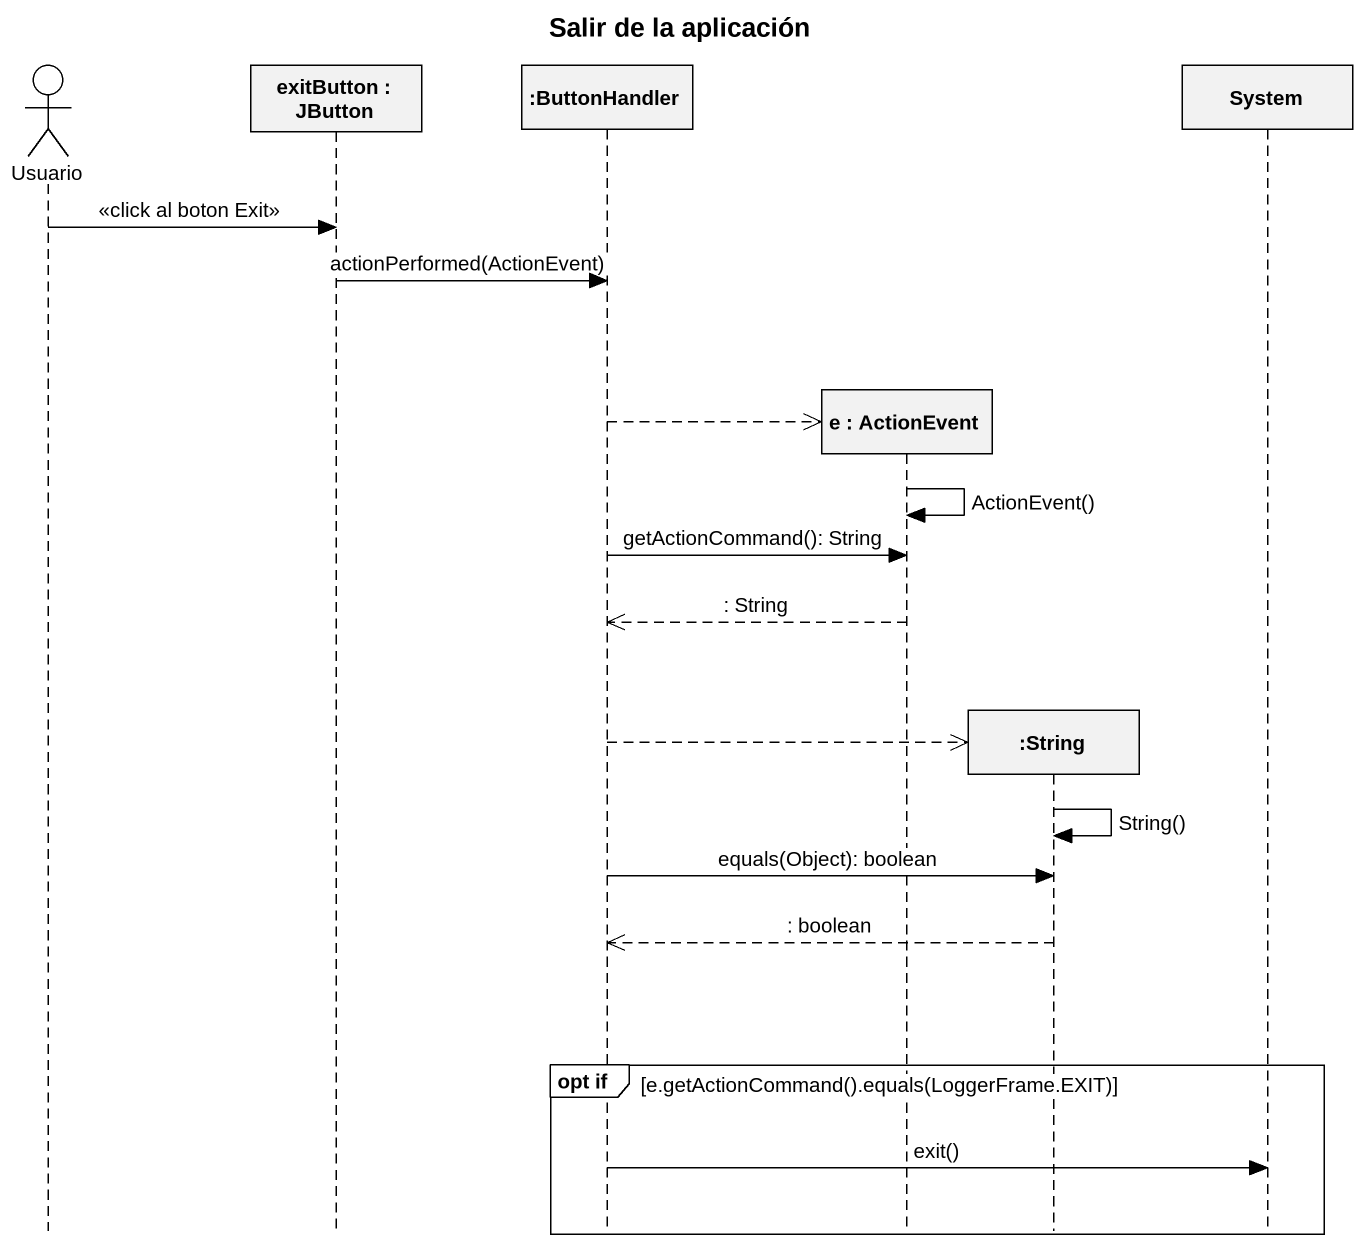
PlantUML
@startuml
title Salir de la aplicación
hide footbox
actor Usuario
participant "exitButton : JButton" as exitButton
participant ":ButtonHandler" as ButtonHandler
participant "e : ActionEvent" as e
participant ":String" as String
participant System

Usuario -> exitButton : <<click al boton Exit>>
exitButton -> ButtonHandler : actionPerformed(ActionEvent)
ButtonHandler -->> e **
e -> e : ActionEvent()
ButtonHandler -> e : getActionCommand(): String
e -->> ButtonHandler : : String
ButtonHandler -->> String **
String -> String : String()
ButtonHandler -> String : equals(Object): boolean
String -->> ButtonHandler : : boolean
group opt if [e.getActionCommand().equals(LoggerFrame.EXIT)]
  ButtonHandler -> System : exit()
end
@enduml
